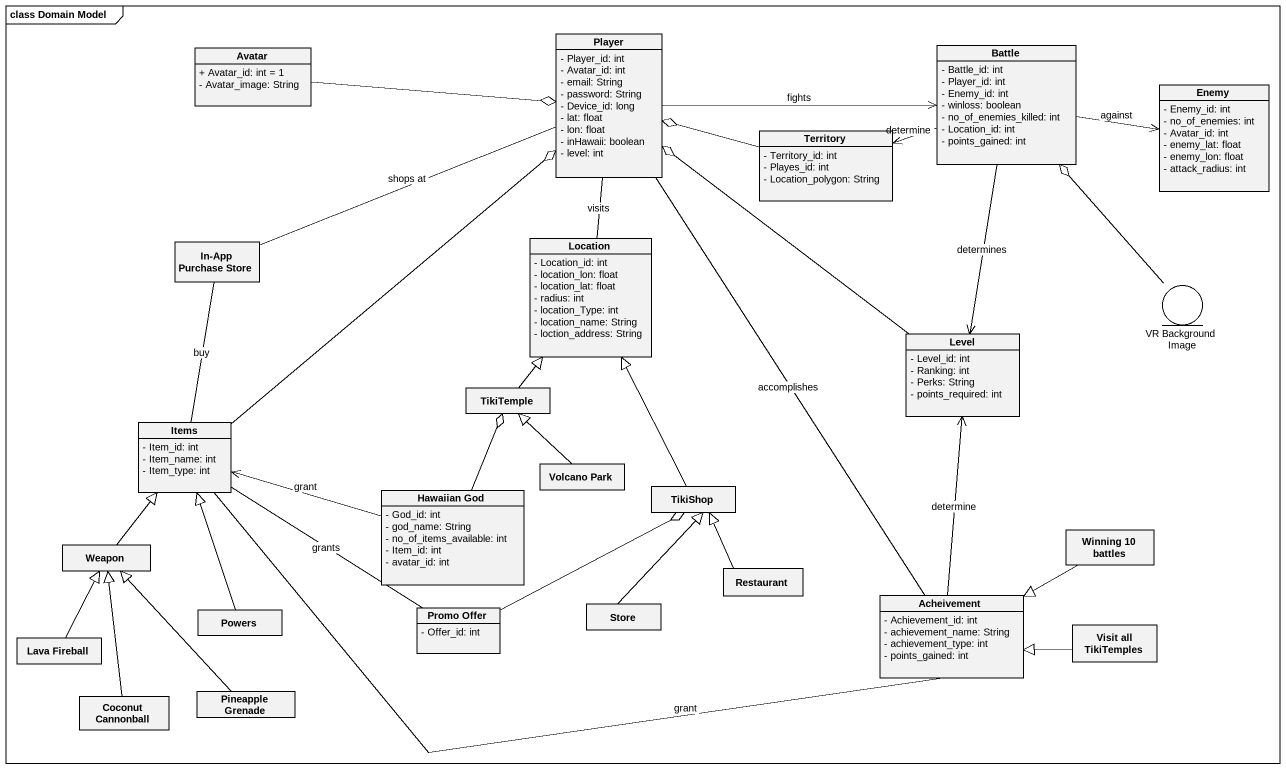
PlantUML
@startuml
mainframe class Domain Model
allowmixing
hide circle
hide empty members
skinparam classAttributeIconSize 0
class Avatar {
  + Avatar_id: int = 1
  - Avatar_image: String
}
class Player {
  - Player_id: int
  - Avatar_id: int
  - email: String
  - password: String
  - Device_id: long
  - lat: float
  - lon: float
  - inHawaii: boolean
  - level: int
}
class Battle {
  - Battle_id: int
  - Player_id: int
  - Enemy_id: int
  - winloss: boolean
  - no_of_enemies_killed: int
  - Location_id: int
  - points_gained: int
}
class Enemy {
  - Enemy_id: int
  - no_of_enemies: int
  - Avatar_id: int
  - enemy_lat: float
  - enemy_lon: float
  - attack_radius: int
}
class Territory {
  - Territory_id: int
  - Playes_id: int
  - Location_polygon: String
}
class "In-App Purchase Store" as In_App_Purchase_Store
class Location {
  - Location_id: int
  - location_lon: float
  - location_lat: float
  - radius: int
  - location_Type: int
  - location_name: String
  - loction_address: String
}
entity "VR Background Image" as VR_Background_Image
class Level {
  - Level_id: int
  - Ranking: int
  - Perks: String
  - points_required: int
}
class TikiTemple
class Items {
  - Item_id: int
  - Item_name: int
  - Item_type: int
}
class "Hawaiian God" as Hawaiian_God {
  - God_id: int
  - god_name: String
  - no_of_items_available: int
  - Item_id: int
  - avatar_id: int
}
class "Volcano Park" as Volcano_Park
class TikiShop
class "Winning 10 battles" as Winning_10_battles
class Weapon
class Restaurant
class Powers
class "Promo Offer" as Promo_Offer {
  - Offer_id: int
}
class Store
class Acheivement {
  - Achievement_id: int
  - achievement_name: String
  - achievement_type: int
  - points_gained: int
}
class "Lava Fireball" as Lava_Fireball
class "Visit all TikiTemples" as Visit_all_TikiTemples
class "Coconut Cannonball" as Coconut_Cannonball
class "Pineapple Grenade" as Pineapple_Grenade
Avatar -right-o Player
Player -right-> Battle : fights
Player -left- In_App_Purchase_Store : shops at
Player -- Location : visits
Player -- Acheivement : accomplishes
Battle -right-> Enemy : against
Battle -left-> Territory : determine
Battle --> Level : determines
Territory -left-o Player
In_App_Purchase_Store -- Items : buy
VR_Background_Image -up-o Battle
Level -up-o Player
TikiTemple -up-|> Location
Items -up-o Player
Hawaiian_God -up-o TikiTemple
Hawaiian_God -left-> Items : grant
Volcano_Park -up-|> TikiTemple
TikiShop -up-|> Location
Winning_10_battles -left-|> Acheivement
Weapon -up-|> Items
Restaurant -up-|> TikiShop
Powers -up-|> Items
Promo_Offer -up- Items : grants
Promo_Offer -right-o TikiShop
Store -up-|> TikiShop
Acheivement -up-> Level : determine
Acheivement -left- Items : grant
Lava_Fireball -up-|> Weapon
Visit_all_TikiTemples -left-|> Acheivement
Coconut_Cannonball -up-|> Weapon
Pineapple_Grenade -up-|> Weapon
@enduml
